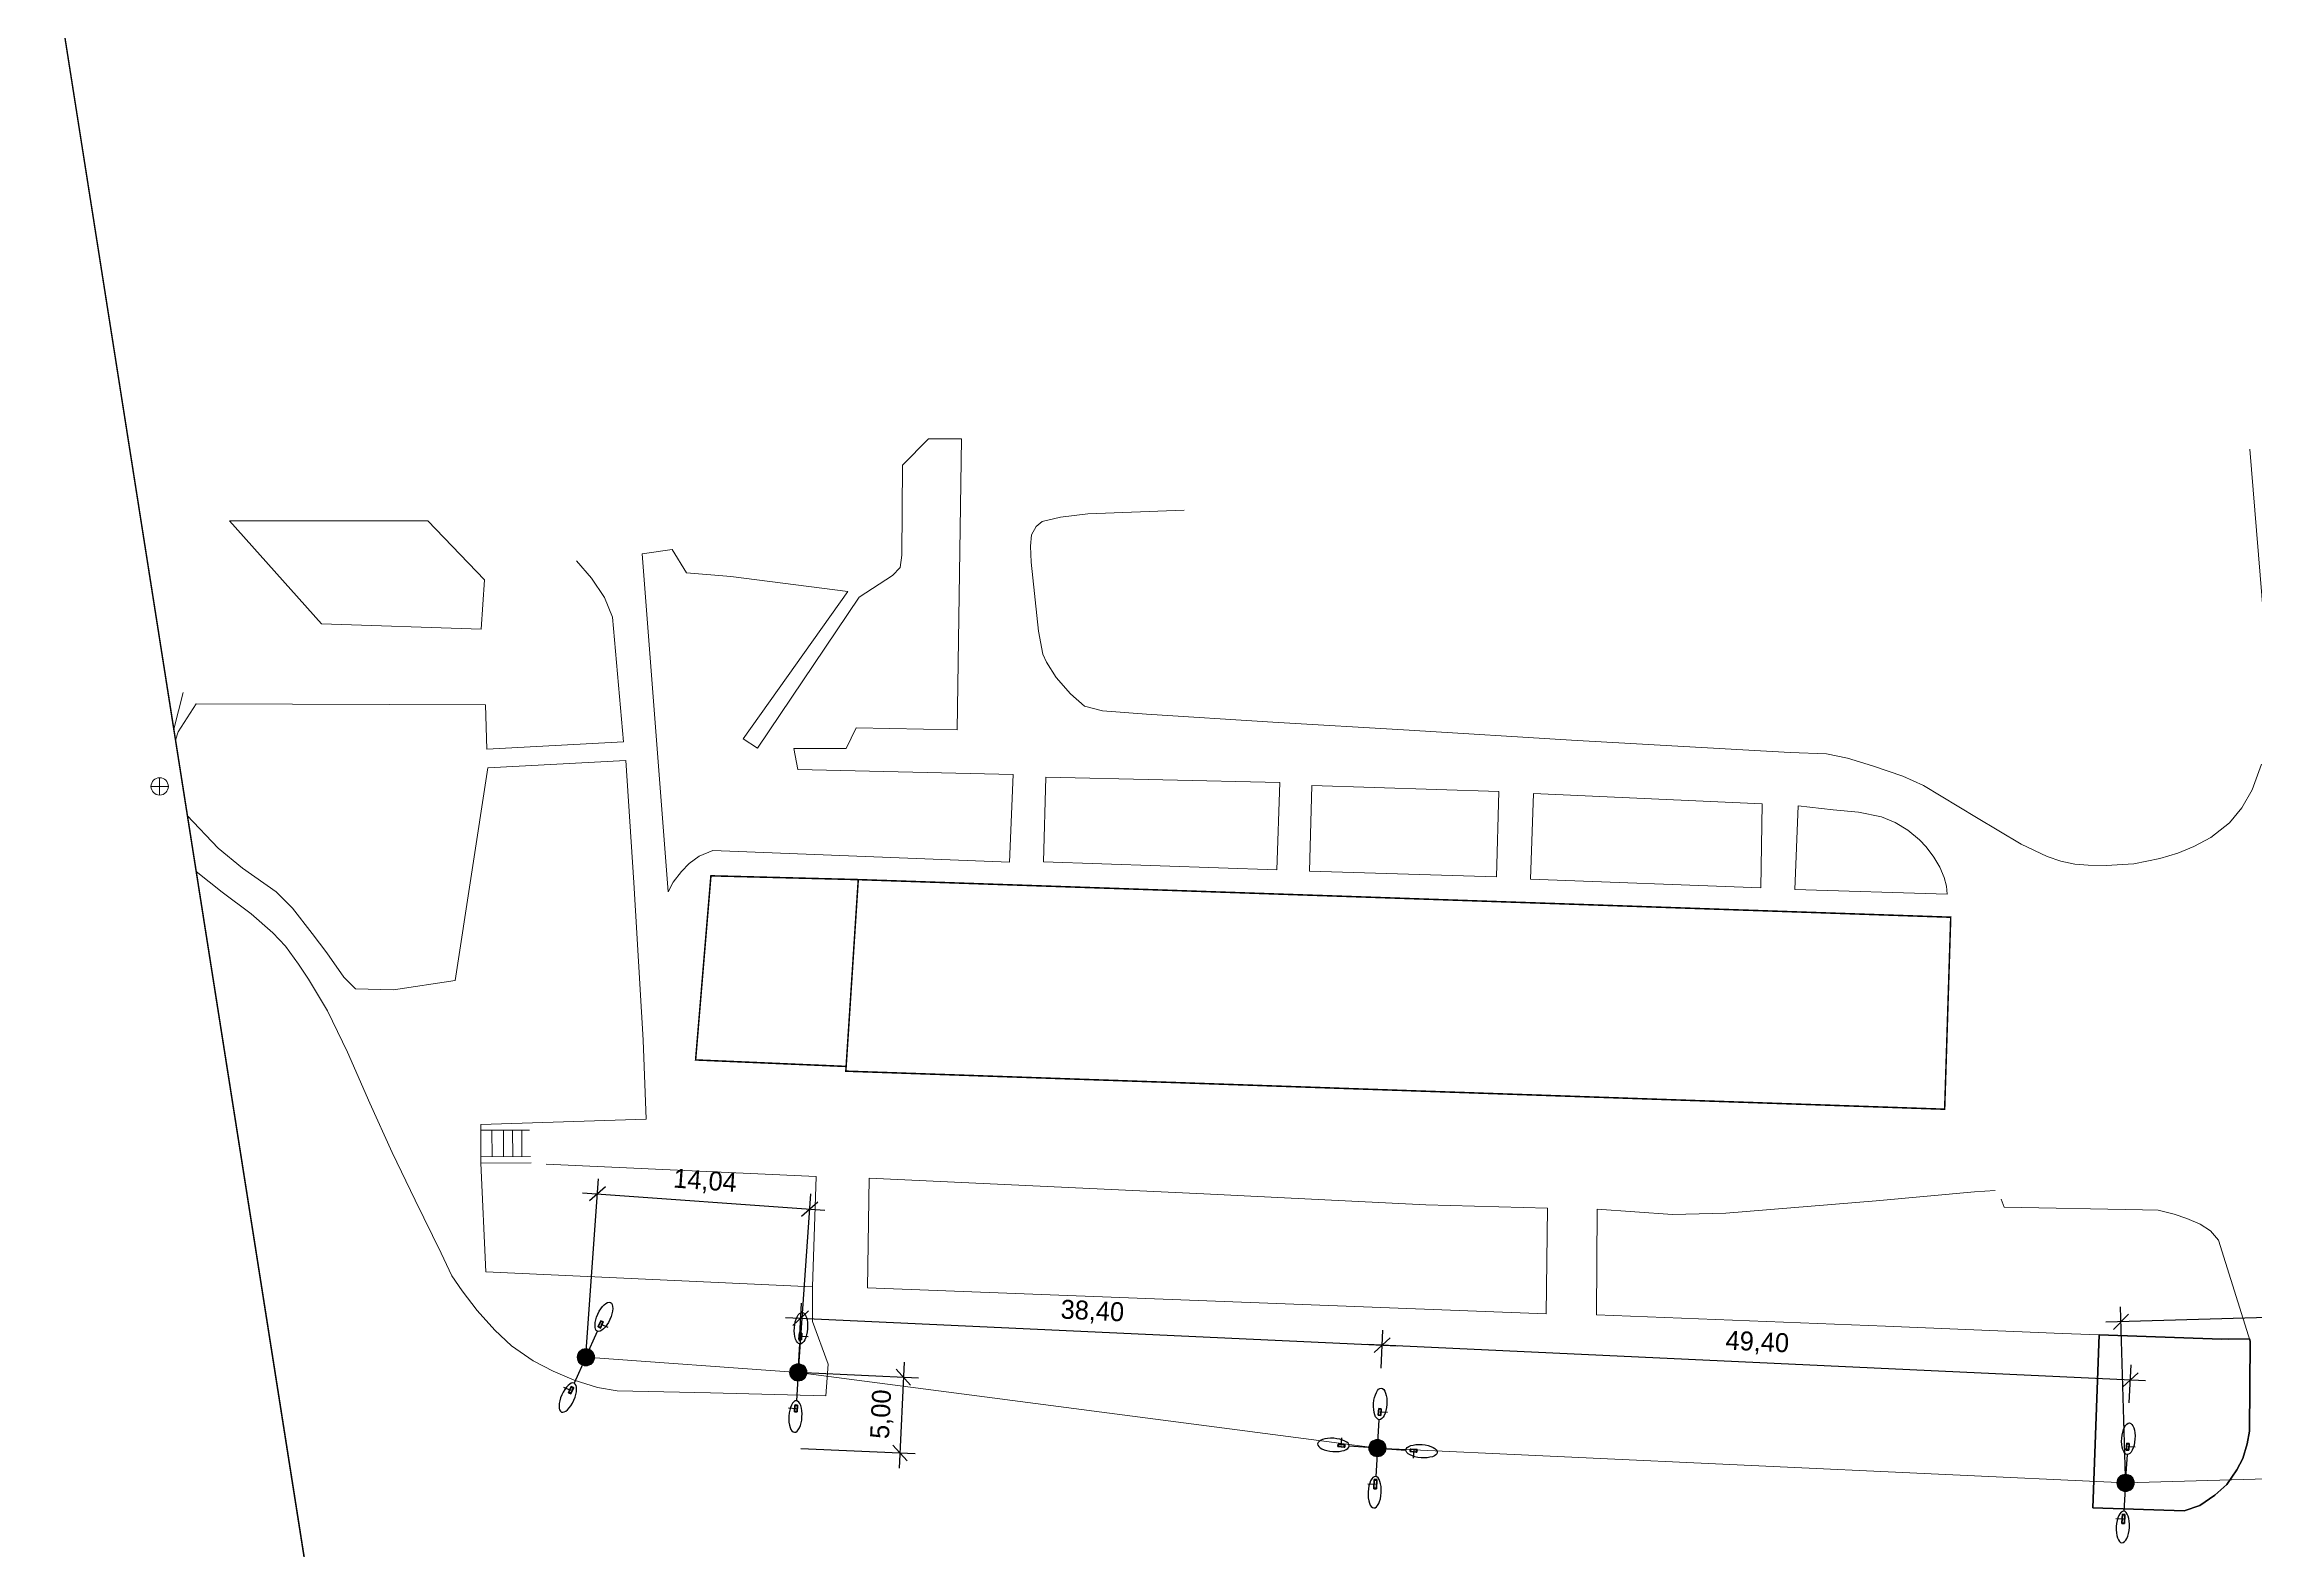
# Model space of a CAD drawing. Extents: x -105 to 2796, y -10 to 1087.
# Drawn here: x -23.5 to 122.4, y 40.9 to 140.2 of the extents above; entities that cross this region are included whole.
import ezdxf

# ---------------------------------------------------------------- set-up
doc = ezdxf.new("R2010")
doc.units = 0
doc.header["$MEASUREMENT"] = 0
doc.linetypes.add('DASHED2', pattern=[0.375, 0.25, -0.125])
for name, color, linetype in [('_МЕЖЕВОЙ_П-ЗУ_НОВЫЕ', 7, 'Continuous'), ('DLXLUM02', 1, 'Continuous'), ('DLXLUM04', 5, 'Continuous'), ('DLXLUMEX', 2, 'Continuous'), ('DLXSCENE', 7, 'Continuous'), ('Размeh', 7, 'Continuous')]:
    doc.layers.add(name, color=color, linetype=linetype)
doc.layers.add('ОСВЕЩЕНИЕ', color=7, linetype='Continuous', lineweight=15)
doc.layers.add('ситуация', color=7, linetype='Continuous', lineweight=15)
doc.dimstyles.new('Благоуст', dxfattribs={"dimtxt": 1.25, "dimasz": 1, "dimexe": 1, "dimexo": 0.4085, "dimgap": 0.55, "dimtad": 1, "dimzin": 0, "dimtxsty": 'Standard', "dimblk": 'OBLIQUE', "dimcen": 0.6975, "dimdle": 1, "dimclrt": 256, "dimazin": 0, "dimtfac": 1, "dimtofl": 0, "dimtmove": 1, "dimatfit": 3, "dimldrblk": 'OBLIQUE', "dimfxl": 1, "dimtolj": 1, "dimtzin": 0, "dimarcsym": 0})

# ---------------------------------------------------------------- blocks, each defined once
blk = doc.blocks.new('*U0')
for p, q in [((0.01, 0.23), (-0.16, -0.16)), ((-0.16, -0.16), (0.01, 0.23)), ((0.02, 0.25), (-0.15, -0.13)), ((-0.15, -0.13), (0.02, 0.25)), ((-0.01, -0.23), (0.16, 0.16)), ((0.16, 0.16), (-0.01, -0.23)), ((0, -0.2), (0.18, 0.18)), ((0.18, 0.18), (0, -0.2)), ((0.01, 0.23), (0.02, 0.25)), ((0.02, 0.25), (0.01, 0.23)), ((0.16, 0.16), (0.01, 0.23)), ((0.01, 0.23), (0.16, 0.16)), ((0.18, 0.18), (0.02, 0.25)), ((0.02, 0.25), (0.18, 0.18)), ((0.16, 0.16), (0.18, 0.18)), ((0.18, 0.18), (0.16, 0.16)), ((-0.15, -0.13), (-0.16, -0.16)), ((-0.16, -0.16), (-0.15, -0.13)), ((-0.16, -0.16), (-0.01, -0.23)), ((-0.01, -0.23), (-0.16, -0.16)), ((-0.15, -0.13), (0, -0.2)), ((0, -0.2), (-0.15, -0.13)), ((-0.01, -0.23), (0, -0.2)), ((0, -0.2), (-0.01, -0.23))]:
    blk.add_line(p, q)
at = {"color": 1}
blk.add_line((0.01, 0.03), (0.47, -0.18), dxfattribs=at)
at = {"layer": 'DLXLUMEX', "color": 7}
blk.add_text('4', height=0.1, dxfattribs=at).set_placement((0, 0))
blk = doc.blocks.new('*U111')
at = {"color": 1}
blk.add_line((-0.02, -0.04), (-0.47, 0.17), dxfattribs=at)
for p, q in [((-0.01, 0.19), (-0.18, -0.19)), ((-0.18, -0.19), (-0.01, 0.19)), ((0.01, 0.22), (-0.16, -0.15)), ((-0.16, -0.15), (0.01, 0.22)), ((-0.02, -0.26), (0.15, 0.12)), ((0.15, 0.12), (-0.02, -0.26)), ((0.01, 0.22), (-0.01, 0.19)), ((-0.01, 0.19), (0.01, 0.22)), ((0.15, 0.12), (-0.01, 0.19)), ((-0.01, 0.19), (0.15, 0.12)), ((-0.01, -0.22), (0.16, 0.15)), ((0.16, 0.15), (-0.01, -0.22)), ((0.16, 0.15), (0.01, 0.22)), ((0.01, 0.22), (0.16, 0.15)), ((0.15, 0.12), (0.16, 0.15)), ((0.16, 0.15), (0.15, 0.12)), ((-0.16, -0.15), (-0.18, -0.19)), ((-0.18, -0.19), (-0.16, -0.15)), ((-0.18, -0.19), (-0.02, -0.26)), ((-0.02, -0.26), (-0.18, -0.19)), ((-0.16, -0.15), (-0.01, -0.22)), ((-0.01, -0.22), (-0.16, -0.15)), ((-0.01, -0.22), (-0.02, -0.26)), ((-0.02, -0.26), (-0.01, -0.22))]:
    blk.add_line(p, q)
at = {"layer": 'DLXLUMEX', "color": 7}
blk.add_text('4', height=0.1, dxfattribs=at).set_placement((0, 0))
blk = doc.blocks.new('*U208')
for p, q in [((-0.07, 0.24), (-0.1, -0.17)), ((-0.1, -0.17), (-0.07, 0.24)), ((-0.07, 0.21), (-0.1, -0.2)), ((-0.1, -0.2), (-0.07, 0.21)), ((-0.07, 0.21), (-0.07, 0.24)), ((0.1, 0.23), (-0.07, 0.24)), ((-0.07, 0.24), (-0.07, 0.21)), ((-0.07, 0.24), (0.1, 0.23)), ((0.1, 0.2), (-0.07, 0.21)), ((-0.07, 0.21), (0.1, 0.2)), ((0.07, -0.19), (0.1, 0.23)), ((0.1, 0.23), (0.07, -0.19)), ((0.07, -0.21), (0.1, 0.2)), ((0.1, 0.2), (0.07, -0.21)), ((0.1, 0.2), (0.1, 0.23)), ((0.1, 0.23), (0.1, 0.2)), ((-0.1, -0.17), (-0.1, -0.2)), ((-0.1, -0.17), (0.07, -0.19)), ((-0.1, -0.2), (-0.1, -0.17)), ((0.07, -0.19), (-0.1, -0.17)), ((-0.1, -0.2), (0.07, -0.21)), ((0.07, -0.21), (-0.1, -0.2)), ((0.07, -0.21), (0.07, -0.19)), ((0.07, -0.19), (0.07, -0.21))]:
    blk.add_line(p, q)
at = {"color": 1}
blk.add_line((0, 0.03), (0.5, 0), dxfattribs=at)
at = {"layer": 'DLXLUMEX', "color": 7}
blk.add_text('4', height=0.1, dxfattribs=at).set_placement((0, 0))
blk = doc.blocks.new('*U219')
for p, q in [((-0.07, 0.21), (-0.1, -0.2)), ((-0.1, -0.2), (-0.07, 0.21)), ((-0.08, 0.17), (-0.1, -0.24)), ((-0.1, -0.24), (-0.08, 0.17)), ((-0.07, 0.21), (-0.08, 0.17)), ((-0.08, 0.17), (-0.07, 0.21)), ((0.09, 0.16), (-0.08, 0.17)), ((-0.08, 0.17), (0.09, 0.16)), ((0.1, 0.2), (-0.07, 0.21)), ((-0.07, 0.21), (0.1, 0.2)), ((0.07, -0.21), (0.1, 0.2)), ((0.1, 0.2), (0.07, -0.21)), ((0.07, -0.25), (0.09, 0.16)), ((0.09, 0.16), (0.07, -0.25)), ((0.09, 0.16), (0.1, 0.2)), ((0.1, 0.2), (0.09, 0.16)), ((-0.1, -0.2), (0.07, -0.21)), ((0.07, -0.21), (-0.1, -0.2)), ((-0.1, -0.2), (-0.1, -0.24)), ((-0.1, -0.24), (-0.1, -0.2)), ((-0.1, -0.24), (0.07, -0.25)), ((0.07, -0.25), (-0.1, -0.24)), ((0.07, -0.21), (0.07, -0.25)), ((0.07, -0.25), (0.07, -0.21))]:
    blk.add_line(p, q)
at = {"color": 1}
blk.add_line((0, -0.04), (-0.5, -0.01), dxfattribs=at)
at = {"layer": 'DLXLUMEX', "color": 7}
blk.add_text('4', height=0.1, dxfattribs=at).set_placement((0, 0))
blk = doc.blocks.new('*U230')
for p, q in [((-0.07, 0.24), (-0.1, -0.17)), ((-0.1, -0.17), (-0.07, 0.24)), ((-0.07, 0.22), (-0.1, -0.2)), ((-0.1, -0.2), (-0.07, 0.22)), ((-0.07, 0.22), (-0.07, 0.24)), ((-0.07, 0.24), (-0.07, 0.22)), ((0.1, 0.23), (-0.07, 0.24)), ((-0.07, 0.24), (0.1, 0.23)), ((0.1, 0.2), (-0.07, 0.22)), ((-0.07, 0.22), (0.1, 0.2)), ((0.07, -0.19), (0.1, 0.23)), ((0.1, 0.23), (0.07, -0.19)), ((0.07, -0.22), (0.1, 0.2)), ((0.1, 0.2), (0.07, -0.22)), ((0.1, 0.2), (0.1, 0.23)), ((0.1, 0.23), (0.1, 0.2)), ((-0.1, -0.17), (-0.1, -0.2)), ((-0.1, -0.17), (0.07, -0.19)), ((-0.1, -0.2), (-0.1, -0.17)), ((0.07, -0.19), (-0.1, -0.17)), ((-0.1, -0.2), (0.07, -0.22)), ((0.07, -0.22), (-0.1, -0.2)), ((0.07, -0.22), (0.07, -0.19)), ((0.07, -0.19), (0.07, -0.22))]:
    blk.add_line(p, q)
at = {"color": 1}
blk.add_line((0, 0.03), (0.5, 0), dxfattribs=at)
at = {"layer": 'DLXLUMEX', "color": 7}
blk.add_text('4', height=0.1, dxfattribs=at).set_placement((0, 0))
blk = doc.blocks.new('*U241')
for p, q in [((-0.07, 0.29), (-0.1, -0.28)), ((-0.1, -0.28), (-0.07, 0.29)), ((-0.07, 0.25), (-0.1, -0.32)), ((-0.1, -0.32), (-0.07, 0.25)), ((0.1, 0.28), (-0.07, 0.29)), ((-0.07, 0.29), (-0.07, 0.25)), ((-0.07, 0.25), (-0.07, 0.29)), ((-0.07, 0.29), (0.1, 0.28)), ((0.1, 0.24), (-0.07, 0.25)), ((-0.07, 0.25), (0.1, 0.24)), ((0.07, -0.29), (0.1, 0.28)), ((0.1, 0.28), (0.07, -0.29)), ((0.07, -0.33), (0.1, 0.24)), ((0.1, 0.24), (0.07, -0.33)), ((0.1, 0.24), (0.1, 0.28)), ((0.1, 0.28), (0.1, 0.24)), ((-0.1, -0.28), (0.07, -0.29)), ((0.07, -0.29), (-0.1, -0.28)), ((-0.1, -0.28), (-0.1, -0.32)), ((-0.1, -0.32), (-0.1, -0.28)), ((-0.1, -0.32), (0.07, -0.33)), ((0.07, -0.33), (-0.1, -0.32)), ((0.07, -0.29), (0.07, -0.33)), ((0.07, -0.33), (0.07, -0.29))]:
    blk.add_line(p, q)
at = {"color": 1}
blk.add_line((0, -0.04), (-0.5, -0.01), dxfattribs=at)
at = {"layer": 'DLXLUMEX', "color": 7}
blk.add_text('2', height=0.1, dxfattribs=at).set_placement((0, 0))
blk = doc.blocks.new('*U252')
for p, q in [((-0.2, 0.1), (-0.21, -0.07)), ((-0.21, -0.07), (-0.2, 0.1)), ((0.21, 0.07), (-0.2, 0.1)), ((-0.16, 0.1), (-0.2, 0.1)), ((-0.2, 0.1), (0.21, 0.07)), ((-0.2, 0.1), (-0.16, 0.1)), ((-0.16, 0.1), (-0.17, -0.07)), ((-0.17, -0.07), (-0.16, 0.1)), ((0.25, 0.07), (-0.16, 0.1)), ((-0.16, 0.1), (0.25, 0.07)), ((0.2, -0.1), (0.21, 0.07)), ((0.21, 0.07), (0.2, -0.1)), ((0.21, 0.07), (0.25, 0.07)), ((0.25, 0.07), (0.21, 0.07)), ((0.24, -0.1), (0.25, 0.07)), ((0.25, 0.07), (0.24, -0.1)), ((-0.21, -0.07), (0.2, -0.1)), ((0.2, -0.1), (-0.21, -0.07)), ((-0.21, -0.07), (-0.17, -0.07)), ((-0.17, -0.07), (-0.21, -0.07)), ((-0.17, -0.07), (0.24, -0.1)), ((0.24, -0.1), (-0.17, -0.07)), ((0.2, -0.1), (0.24, -0.1)), ((0.24, -0.1), (0.2, -0.1))]:
    blk.add_line(p, q)
at = {"color": 1}
blk.add_line((0.04, 0), (0, -0.5), dxfattribs=at)
at = {"layer": 'DLXLUMEX', "color": 7}
blk.add_text('4', height=0.1, dxfattribs=at).set_placement((0, 0))
blk = doc.blocks.new('*U263')
for p, q in [((-0.24, 0.1), (-0.25, -0.07)), ((-0.25, -0.07), (-0.24, 0.1)), ((-0.2, 0.1), (-0.24, 0.1)), ((-0.24, 0.1), (-0.2, 0.1)), ((0.17, 0.07), (-0.24, 0.1)), ((-0.24, 0.1), (0.17, 0.07)), ((-0.2, 0.1), (-0.21, -0.07)), ((-0.21, -0.07), (-0.2, 0.1)), ((0.21, 0.07), (-0.2, 0.1)), ((-0.2, 0.1), (0.21, 0.07)), ((0.16, -0.1), (0.17, 0.07)), ((0.17, 0.07), (0.16, -0.1)), ((0.21, 0.07), (0.17, 0.07)), ((0.17, 0.07), (0.21, 0.07)), ((0.2, -0.1), (0.21, 0.07)), ((0.21, 0.07), (0.2, -0.1)), ((-0.21, -0.07), (-0.25, -0.07)), ((-0.25, -0.07), (0.16, -0.1)), ((-0.25, -0.07), (-0.21, -0.07)), ((0.16, -0.1), (-0.25, -0.07)), ((-0.21, -0.07), (0.2, -0.1)), ((0.2, -0.1), (-0.21, -0.07)), ((0.16, -0.1), (0.2, -0.1)), ((0.2, -0.1), (0.16, -0.1))]:
    blk.add_line(p, q)
at = {"color": 1}
blk.add_line((-0.04, 0), (0, 0.5), dxfattribs=at)
at = {"layer": 'DLXLUMEX', "color": 7}
blk.add_text('4', height=0.1, dxfattribs=at).set_placement((0, 0))
blk = doc.blocks.new('*U274')
for p, q in [((-0.07, 0.25), (-0.1, -0.16)), ((-0.1, -0.16), (-0.07, 0.25)), ((-0.07, 0.21), (-0.1, -0.2)), ((-0.1, -0.2), (-0.07, 0.21)), ((-0.07, 0.21), (-0.07, 0.25)), ((-0.07, 0.25), (-0.07, 0.21)), ((0.1, 0.24), (-0.07, 0.25)), ((-0.07, 0.25), (0.1, 0.24)), ((0.1, 0.2), (-0.07, 0.21)), ((-0.07, 0.21), (0.1, 0.2)), ((0.07, -0.17), (0.1, 0.24)), ((0.1, 0.24), (0.07, -0.17)), ((0.07, -0.21), (0.1, 0.2)), ((0.1, 0.2), (0.07, -0.21)), ((0.1, 0.2), (0.1, 0.24)), ((0.1, 0.24), (0.1, 0.2)), ((-0.1, -0.16), (-0.1, -0.2)), ((-0.1, -0.2), (-0.1, -0.16)), ((-0.1, -0.16), (0.07, -0.17)), ((0.07, -0.17), (-0.1, -0.16)), ((-0.1, -0.2), (0.07, -0.21)), ((0.07, -0.21), (-0.1, -0.2)), ((0.07, -0.21), (0.07, -0.17)), ((0.07, -0.17), (0.07, -0.21))]:
    blk.add_line(p, q)
at = {"color": 1}
blk.add_line((0, 0.04), (0.5, 0.01), dxfattribs=at)
at = {"layer": 'DLXLUMEX', "color": 7}
blk.add_text('4', height=0.1, dxfattribs=at).set_placement((0, 0))
blk = doc.blocks.new('*U1')
for p, q in [((-0.07, 0.29), (-0.1, -0.28)), ((-0.1, -0.28), (-0.07, 0.29)), ((-0.07, 0.25), (-0.1, -0.32)), ((-0.1, -0.32), (-0.07, 0.25)), ((0.1, 0.28), (-0.07, 0.29)), ((-0.07, 0.29), (-0.07, 0.25)), ((-0.07, 0.25), (-0.07, 0.29)), ((-0.07, 0.29), (0.1, 0.28)), ((0.1, 0.24), (-0.07, 0.25)), ((-0.07, 0.25), (0.1, 0.24)), ((0.07, -0.29), (0.1, 0.28)), ((0.1, 0.28), (0.07, -0.29)), ((0.07, -0.33), (0.1, 0.24)), ((0.1, 0.24), (0.07, -0.33)), ((0.1, 0.24), (0.1, 0.28)), ((0.1, 0.28), (0.1, 0.24)), ((-0.1, -0.28), (0.07, -0.29)), ((0.07, -0.29), (-0.1, -0.28)), ((-0.1, -0.28), (-0.1, -0.32)), ((-0.1, -0.32), (-0.1, -0.28)), ((-0.1, -0.32), (0.07, -0.33)), ((0.07, -0.33), (-0.1, -0.32)), ((0.07, -0.29), (0.07, -0.33)), ((0.07, -0.33), (0.07, -0.29))]:
    blk.add_line(p, q)
at = {"color": 1}
blk.add_line((0, -0.04), (-0.5, -0.01), dxfattribs=at)
at = {"layer": 'DLXLUMEX', "color": 7}
blk.add_text('2', height=0.1, dxfattribs=at).set_placement((0, 0))
blk = doc.blocks.new('*U206')
for p, q in [((-23.51, 149.29), (0, 0)), ((111.63, 43.71), (112.04, 55.12)), ((112.04, 55.12), (111.63, 43.71)), ((112.04, 55.12), (120.1, 54.82)), ((120.1, 54.82), (112.04, 55.12)), ((120.1, 54.82), (121.96, 54.85)), ((121.96, 54.85), (120.1, 54.82)), ((121.96, 54.85), (122.01, 54.69)), ((122.01, 54.69), (121.96, 54.85)), ((122.01, 54.69), (121.96, 48.77)), ((121.96, 48.77), (122.01, 54.69)), ((121.96, 48.77), (121.81, 47.93)), ((121.81, 47.93), (121.96, 48.77)), ((121.52, 46.95), (121.13, 46.21)), ((121.13, 46.21), (121.52, 46.95)), ((121.81, 47.93), (121.52, 46.95)), ((121.52, 46.95), (121.81, 47.93)), ((120.47, 45.24), (119.67, 44.55)), ((119.67, 44.55), (120.47, 45.24)), ((121.13, 46.21), (120.47, 45.24)), ((120.47, 45.24), (121.13, 46.21)), ((118.68, 43.87), (117.64, 43.51)), ((117.64, 43.51), (118.68, 43.87)), ((119.67, 44.55), (118.68, 43.87)), ((118.68, 43.87), (119.67, 44.55)), ((117.64, 43.51), (111.63, 43.71)), ((111.63, 43.71), (117.64, 43.51))]:
    blk.add_line(p, q)
blk = doc.blocks.new('_Oblique')
at = {"layer": 'Размeh', "color": 0, "lineweight": -2}
blk.add_line((-0.5, -0.5), (0.5, 0.5), dxfattribs=at)
blk = doc.blocks.new('*D592')
at = {"layer": 'Defpoints', "color": 0, "ltscale": 100, "transparency": 16777216}
for p in [(26.99, 63.41), (12.22, 53.64), (26.23, 52.64)]:
    blk.add_point(p, dxfattribs=at)
at = {"layer": 'ситуация', "color": 0, "lineweight": -2, "ltscale": 100, "transparency": 16777216}
for p, q in [((11.99, 64.48), (27.99, 63.34)), ((12.25, 54.04), (13.06, 65.41)), ((26.26, 53.05), (27.07, 64.41))]:
    blk.add_line(p, q, dxfattribs=at)
for p, rotation in [((12.99, 64.41), 175.929964764522), ((26.99, 63.41), 355.929964764522)]:
    blk.add_blockref('_Oblique', p, dxfattribs=dict(at, rotation=rotation))
at = {"layer": 'ситуация', "ltscale": 100, "transparency": 16777216, "insert": (20.08, 65.19), "char_height": 1.25, "attachment_point": 5, "rotation": 355.93}
blk.add_mtext('\\A1;14,04', dxfattribs=at)
blk = doc.blocks.new('*D568')
at = {"layer": 'Defpoints', "color": 0, "ltscale": 100, "transparency": 16777216}
for p in [(26.3, 54.29), (64.75, 54.43), (64.66, 52.5)]:
    blk.add_point(p, dxfattribs=at)
at = {"layer": 'ситуация', "color": 0, "lineweight": -2, "ltscale": 100, "transparency": 16777216}
for p, q in [((26.32, 54.69), (26.44, 57.21)), ((25.4, 56.26), (65.75, 54.38)), ((64.68, 52.91), (64.8, 55.43))]:
    blk.add_line(p, q, dxfattribs=at)
for p, rotation in [((26.39, 56.21), 177.3396457443085), ((64.75, 54.43), 357.3396457443085)]:
    blk.add_blockref('_Oblique', p, dxfattribs=dict(at, rotation=rotation))
at = {"layer": 'ситуация', "ltscale": 100, "transparency": 16777216, "insert": (45.63, 56.6), "char_height": 1.25, "attachment_point": 5, "rotation": 357.3396}
blk.add_mtext('\\A1;38,40', dxfattribs=at)
blk = doc.blocks.new('*D569')
at = {"layer": 'Defpoints', "color": 0, "ltscale": 100, "transparency": 16777216}
for p in [(64.75, 54.43), (64.66, 52.5), (114.01, 50.21)]:
    blk.add_point(p, dxfattribs=at)
at = {"layer": 'ситуация', "color": 0, "lineweight": -2, "ltscale": 100, "transparency": 16777216}
for p, q in [((115.1, 52.09), (63.75, 54.48)), ((64.68, 52.91), (64.8, 55.43)), ((114.03, 50.62), (114.15, 53.14))]:
    blk.add_line(p, q, dxfattribs=at)
for p, rotation in [((64.75, 54.43), 177.3396457443087), ((114.1, 52.14), 357.3396457443087)]:
    blk.add_blockref('_Oblique', p, dxfattribs=dict(at, rotation=rotation))
at = {"layer": 'ситуация', "ltscale": 100, "transparency": 16777216, "insert": (89.49, 54.56), "char_height": 1.25, "attachment_point": 5, "rotation": 357.3396}
blk.add_mtext('\\A1;49,40', dxfattribs=at)
blk = doc.blocks.new('*D570')
at = {"layer": 'Defpoints', "color": 0, "ltscale": 100, "transparency": 16777216}
for p in [(113.48, 55.97), (113.78, 45.35), (154.44, 46.52)]:
    blk.add_point(p, dxfattribs=at)
at = {"layer": 'ситуация', "color": 0, "lineweight": -2, "ltscale": 100, "transparency": 16777216}
for p, q in [((155.13, 57.17), (112.48, 55.94)), ((113.77, 45.76), (113.45, 56.97)), ((154.43, 46.93), (154.1, 58.14))]:
    blk.add_line(p, q, dxfattribs=at)
for p, rotation in [((154.13, 57.14), 1.64694502615764), ((113.48, 55.97), 181.6469450261577)]:
    blk.add_blockref('_Oblique', p, dxfattribs=dict(at, rotation=rotation))
at = {"layer": 'ситуация', "ltscale": 100, "transparency": 16777216, "insert": (133.77, 57.84), "char_height": 1.25, "attachment_point": 5, "rotation": 1.6469}
blk.add_mtext('\\A1;40,67', dxfattribs=at)
blk = doc.blocks.new('*D574')
at = {"layer": 'Defpoints', "color": 0, "ltscale": 100, "transparency": 16777216}
for p in [(26.23, 52.64), (26, 47.65), (32.94, 47.32)]:
    blk.add_point(p, dxfattribs=at)
at = {"layer": 'ситуация', "color": 0, "lineweight": -2, "ltscale": 100, "transparency": 16777216}
for p, q in [((26.64, 52.62), (34.17, 52.27)), ((33.22, 53.32), (32.89, 46.32)), ((26.4, 47.63), (33.94, 47.28))]:
    blk.add_line(p, q, dxfattribs=at)
for p, rotation in [((33.17, 52.32), 87.3396457561623), ((32.94, 47.32), 267.3396457561623)]:
    blk.add_blockref('_Oblique', p, dxfattribs=dict(at, rotation=rotation))
at = {"layer": 'ситуация', "ltscale": 100, "transparency": 16777216, "insert": (31.78, 49.88), "char_height": 1.25, "attachment_point": 5, "rotation": 87.3396}
blk.add_mtext('\\A1;5,00', dxfattribs=at)

msp = doc.modelspace()

# ---------------------------------------------------------------- hatches: boundary and pattern name
at = {"layer": 'ОСВЕЩЕНИЕ', "linetype": 'Continuous', "lineweight": 18}
h = msp.add_hatch(color=7, dxfattribs=at)
edge = h.paths.add_edge_path()
edge.add_arc((12.221, 53.636), 0.572, 0, 360)
h = msp.add_hatch(color=7, dxfattribs=at)
edge = h.paths.add_edge_path()
edge.add_arc((26.228, 52.64), 0.572, 0, 360)
h = msp.add_hatch(color=7, dxfattribs=at)
edge = h.paths.add_edge_path()
edge.add_arc((64.437, 47.648), 0.572, 0, 360)
h = msp.add_hatch(color=7, dxfattribs=at)
edge = h.paths.add_edge_path()
edge.add_arc((113.784, 45.355), 0.572, 0, 360)

# ---------------------------------------------------------------- linework, layer by layer
at = {"layer": '_МЕЖЕВОЙ_П-ЗУ_НОВЫЕ', "color": 7, "lineweight": 18, "const_width": 0.1}
for points in [[(29.39, 72.81), (19.46, 73.24), (20.47, 85.38), (30.19, 85.13)], [(29.39, 72.81), (19.46, 73.24), (20.47, 85.38), (30.19, 85.13)], [(29.39, 72.81), (19.46, 73.24), (20.47, 85.38), (30.19, 85.13)], [(29.39, 72.81), (19.46, 73.24), (20.47, 85.38), (30.19, 85.13)], [(30.19, 85.13), (102.25, 82.65), (101.85, 69.99), (29.37, 72.5)], [(30.19, 85.13), (102.25, 82.65), (101.85, 69.99), (29.37, 72.5)], [(30.19, 85.13), (102.25, 82.65), (101.85, 69.99), (29.37, 72.5)], [(30.19, 85.13), (102.25, 82.65), (101.85, 69.99), (29.37, 72.5)]]:
    msp.add_lwpolyline(points, close=True, dxfattribs=at)
at = {"layer": 'ОСВЕЩЕНИЕ', "color": 7, "linetype": 'Continuous', "lineweight": 18}
for centre in [(12.221, 53.636), (12.221, 53.636), (26.228, 52.64), (26.228, 52.64), (64.437, 47.648), (64.437, 47.648), (113.784, 45.355), (113.784, 45.355)]:
    msp.add_circle(centre, 0.572, dxfattribs=at)
at = {"layer": 'ситуация', "color": 6, "ltscale": 100}
msp.add_line((0, 0), (-23.505, 149.287), dxfattribs=at)
at = {"layer": 'ситуация', "color": 0, "lineweight": 25}
for p, q in [((12.221, 53.636), (12.986, 55.349)), ((26.228, 52.64), (26.345, 54.511)), ((12.221, 53.636), (11.456, 51.925)), ((26.228, 52.64), (26.109, 50.768)), ((64.437, 47.648), (64.555, 49.519)), ((64.437, 47.648), (62.567, 47.781)), ((64.437, 47.648), (64.319, 45.776)), ((64.437, 47.648), (66.308, 47.516)), ((113.784, 45.355), (113.901, 47.226)), ((113.784, 45.355), (113.665, 43.483))]:
    msp.add_line(p, q, dxfattribs=at)
at = {"layer": 'ситуация', "color": 1, "ltscale": 100}
for p, q in [((26.228, 52.64), (12.221, 53.636)), ((64.437, 47.648), (26.228, 52.64)), ((64.437, 47.648), (113.784, 45.355)), ((113.784, 45.355), (154.437, 46.524))]:
    msp.add_line(p, q, dxfattribs=at)
at = {"layer": 'ситуация', "linetype": 'Continuous', "lineweight": 18, "flags": 128}
for points in [[(40.162, 86.274), (20.586, 87.042), (19.704, 86.68), (19.042, 86.194), (18.53, 85.664), (17.986, 84.952), (17.646, 84.322), (15.929, 106.61), (17.924, 106.893), (18.857, 105.367), (21.793, 105.112), (29.505, 104.131), (22.606, 94.413), (23.547, 93.789), (30.242, 103.754), (32.44, 105.176), (32.951, 105.717), (33.056, 106.523), (33.105, 112.461), (34.829, 114.185), (37.003, 114.188), (36.72, 95.008), (30.047, 95.137), (29.393, 93.773), (25.929, 93.768), (26.208, 92.387), (40.407, 92.063), (40.162, 86.274)], [(40.162, 86.274), (20.586, 87.042), (19.704, 86.68), (19.042, 86.194), (18.53, 85.664), (17.986, 84.952), (17.646, 84.322), (15.929, 106.61), (17.924, 106.893), (18.857, 105.367), (21.793, 105.112), (29.505, 104.131), (22.606, 94.413), (23.547, 93.789), (30.242, 103.754), (32.44, 105.176), (32.951, 105.717), (33.056, 106.523), (33.105, 112.461), (34.829, 114.185), (37.003, 114.188), (36.72, 95.008), (30.047, 95.137), (29.393, 93.773), (25.929, 93.768), (26.208, 92.387), (40.407, 92.063), (40.162, 86.274)], [(122.996, 101.181), (121.99, 113.506)], [(122.996, 101.181), (121.99, 113.506)], [(51.685, 109.487), (45.332, 109.244), (43.521, 109.03), (42.314, 108.733), (41.919, 108.41), (41.613, 107.857), (41.551, 107.123), (41.6, 106.059), (42.076, 101.515), (42.366, 99.991), (42.61, 99.468), (43.247, 98.466), (44.187, 97.374), (45.123, 96.575), (46.308, 96.265), (49.207, 96.038), (57.536, 95.52), (66.525, 94.977), (77.242, 94.318), (91.657, 93.517), (94.047, 93.413), (95.442, 93.138), (97.084, 92.626), (99.096, 91.953), (100.462, 91.327), (103.952, 89.217), (106.887, 87.475), (108.621, 86.646), (109.511, 86.343), (110.443, 86.144), (111.312, 86.082), (112.506, 86.061), (114.329, 86.165), (116.051, 86.52), (117.225, 86.877), (118.282, 87.321), (119.397, 87.911), (120.629, 88.865), (121.456, 89.866), (122.142, 91.05), (122.747, 92.732)], [(51.685, 109.487), (45.332, 109.244), (43.521, 109.03), (42.314, 108.733), (41.919, 108.41), (41.613, 107.857), (41.551, 107.123), (41.6, 106.059), (42.076, 101.515), (42.366, 99.991), (42.61, 99.468), (43.247, 98.466), (44.187, 97.374), (45.123, 96.575), (46.308, 96.265), (49.207, 96.038), (57.536, 95.52), (66.525, 94.977), (77.242, 94.318), (91.657, 93.517), (94.047, 93.413), (95.442, 93.138), (97.084, 92.626), (99.096, 91.953), (100.462, 91.327), (103.952, 89.217), (106.887, 87.475), (108.621, 86.646), (109.511, 86.343), (110.443, 86.144), (111.312, 86.082), (112.506, 86.061), (114.329, 86.165), (116.051, 86.52), (117.225, 86.877), (118.282, 87.321), (119.397, 87.911), (120.629, 88.865), (121.456, 89.866), (122.142, 91.05), (122.747, 92.732)], [(-11.287, 108.787), (-5.211, 101.99), (5.309, 101.653), (5.527, 104.886), (1.798, 108.794), (-11.287, 108.787)], [(-11.287, 108.787), (-5.211, 101.99), (5.309, 101.653), (5.527, 104.886), (1.798, 108.794), (-11.287, 108.787)], [(-13.48, 96.723), (5.61, 96.663), (5.699, 93.726), (14.704, 94.22), (13.985, 102.436), (13.457, 103.729), (12.599, 105.015), (11.61, 106.149)], [(-13.48, 96.723), (5.61, 96.663), (5.699, 93.726), (14.704, 94.22), (13.985, 102.436), (13.457, 103.729), (12.599, 105.015), (11.61, 106.149)], [(-13.48, 96.723), (-14.662, 94.877), (-14.662, 94.877)], [(-13.48, 96.723), (-14.662, 94.877), (-14.662, 94.877)], [(-14.662, 94.877), (-14.851, 94.324)], [(-14.662, 94.877), (-14.851, 94.324)], [(-14.069, 89.353), (-12.025, 87.2), (-10.437, 85.879), (-8.216, 84.327), (-7.124, 83.255), (-5.823, 81.582), (-4.867, 80.295), (-3.732, 78.695), (-2.968, 77.928), (-0.457, 77.867), (3.601, 78.484), (5.754, 92.507)], [(-14.069, 89.353), (-12.025, 87.2), (-10.437, 85.879), (-8.216, 84.327), (-7.124, 83.255), (-5.823, 81.582), (-4.867, 80.295), (-3.732, 78.695), (-2.968, 77.928), (-0.457, 77.867), (3.601, 78.484), (5.754, 92.507)], [(5.754, 92.507), (14.851, 92.976), (15.39, 84.95), (16.007, 74.542), (16.21, 69.325), (5.304, 68.988), (5.299, 66.429), (5.622, 59.273), (27.182, 58.276), (27.423, 65.557), (9.601, 66.371)], [(5.754, 92.507), (14.851, 92.976), (15.39, 84.95), (16.007, 74.542), (16.21, 69.325), (5.304, 68.988), (5.299, 66.429), (5.622, 59.273), (27.182, 58.276), (27.423, 65.557), (9.601, 66.371)], [(-15.891, 90.701), (-15.891, 91.845)], [(-15.891, 90.701), (-15.891, 91.845)], [(42.562, 91.891), (57.996, 91.527), (57.81, 85.767), (42.405, 86.312), (42.562, 91.891)], [(42.562, 91.891), (57.996, 91.527), (57.81, 85.767), (42.405, 86.312), (42.562, 91.891)], [(60.105, 91.336), (72.45, 90.93), (72.288, 85.303), (59.954, 85.681), (60.105, 91.336)], [(60.105, 91.336), (72.45, 90.93), (72.288, 85.303), (59.954, 85.681), (60.105, 91.336)], [(74.726, 90.807), (89.814, 90.137), (89.717, 84.58), (74.536, 85.149), (74.726, 90.807)], [(74.726, 90.807), (89.814, 90.137), (89.717, 84.58), (74.536, 85.149), (74.726, 90.807)], [(92.19, 89.998), (91.977, 84.474), (102.024, 84.181), (101.976, 84.707), (101.807, 85.264), (101.54, 85.952), (101.129, 86.617), (100.627, 87.285), (100.185, 87.745), (99.412, 88.4), (98.594, 88.901), (97.68, 89.259), (96.171, 89.578), (94.495, 89.737), (92.19, 89.998)], [(92.19, 89.998), (91.977, 84.474), (102.024, 84.181), (101.976, 84.707), (101.807, 85.264), (101.54, 85.952), (101.129, 86.617), (100.627, 87.285), (100.185, 87.745), (99.412, 88.4), (98.594, 88.901), (97.68, 89.259), (96.171, 89.578), (94.495, 89.737), (92.19, 89.998)], [(-13.487, 85.657), (-11.77, 84.304), (-9.847, 82.88), (-8.429, 81.63), (-7.583, 80.746), (-6.734, 79.544), (-6.082, 78.572), (-4.826, 76.488), (-3.502, 73.745), (-2.033, 70.383), (-0.561, 67.137), (0.971, 63.991), (2.672, 60.49), (3.376, 59.01), (4.069, 58.022), (5.047, 56.728), (6.215, 55.42), (7.318, 54.384), (8.742, 53.407), (10.074, 52.729), (11.443, 52.13), (12.987, 51.638), (14.297, 51.418), (20.438, 51.284), (28.049, 51.091)], [(5.303, 68.608), (8.496, 68.602)], [(5.303, 68.608), (8.496, 68.602)], [(6.027, 68.607), (6.041, 66.857)], [(6.027, 68.607), (6.041, 66.857)], [(6.782, 68.605), (6.795, 66.863)], [(6.782, 68.605), (6.795, 66.863)], [(7.383, 68.604), (7.397, 66.868)], [(7.383, 68.604), (7.397, 66.868)], [(7.99, 68.603), (8.003, 66.872)], [(7.99, 68.603), (8.003, 66.872)], [(5.299, 66.851), (8.567, 66.877)], [(5.299, 66.851), (8.567, 66.877)], [(5.299, 66.429), (8.608, 66.449)], [(5.299, 66.429), (8.608, 66.449)], [(30.918, 65.441), (52.986, 64.406), (67.618, 63.677), (75.649, 63.476), (75.574, 56.492), (30.802, 58.213), (30.918, 65.441)], [(30.918, 65.441), (52.986, 64.406), (67.618, 63.677), (75.649, 63.476), (75.574, 56.492), (30.802, 58.213), (30.918, 65.441)], [(78.937, 63.393), (83.896, 63.058), (87.407, 63.144), (97.322, 63.949), (103.817, 64.551), (105.191, 64.626)], [(78.937, 63.393), (83.896, 63.058), (87.407, 63.144), (97.322, 63.949), (103.817, 64.551), (105.191, 64.626)], [(78.937, 63.393), (78.888, 56.423), (97.955, 55.676), (109.61, 55.213), (120.589, 54.814), (121.962, 54.853)], [(78.937, 63.393), (78.888, 56.423), (97.955, 55.676), (109.61, 55.213), (120.589, 54.814), (121.962, 54.853)], [(105.571, 64.05), (105.774, 63.53)], [(105.571, 64.05), (105.774, 63.53)], [(111.628, 43.714), (117.643, 43.507), (118.677, 43.873), (119.669, 44.545), (120.467, 45.24), (121.129, 46.209), (121.519, 46.951), (121.815, 47.933), (121.963, 48.771), (122.011, 54.694), (119.922, 61.351), (119.386, 61.965), (118.698, 62.407), (117.823, 62.79), (116.978, 63.075), (115.926, 63.33), (114.894, 63.359), (105.774, 63.53)], [(111.628, 43.714), (117.643, 43.507), (118.677, 43.873), (119.669, 44.545), (120.467, 45.24), (121.129, 46.209), (121.519, 46.951), (121.815, 47.933), (121.963, 48.771), (122.011, 54.694), (119.922, 61.351), (119.386, 61.965), (118.698, 62.407), (117.823, 62.79), (116.978, 63.075), (115.926, 63.33), (114.894, 63.359), (105.774, 63.53)], [(28.049, 51.091), (28.195, 53.183), (27.175, 55.986), (27.182, 58.276)], [(28.049, 51.091), (28.195, 53.183), (27.175, 55.986), (27.182, 58.276)], [(111.628, 43.714), (112.042, 55.124)], [(111.628, 43.714), (112.042, 55.124)]]:
    msp.add_lwpolyline(points, dxfattribs=at)
at = {"layer": 'ситуация', "linetype": 'DASHED2', "lineweight": 18, "ltscale": 10, "flags": 128}
msp.add_lwpolyline([(-14.964, 95.04), (-14.207, 98.018)], dxfattribs=at)
msp.add_lwpolyline([(-14.964, 95.04), (-14.207, 98.018)], dxfattribs=at)
at = {"layer": 'ситуация', "color": 7, "linetype": 'Continuous', "lineweight": 18, "flags": 128}
msp.add_lwpolyline([(-16.464, 91.273), (-15.319, 91.273)], dxfattribs=at)
msp.add_lwpolyline([(-16.464, 91.273), (-15.319, 91.273)], dxfattribs=at)
at = {"layer": 'ситуация', "color": 7, "linetype": 'Continuous', "lineweight": 18}
msp.add_circle((-15.891, 91.273), 0.572, dxfattribs=at)
msp.add_circle((-15.891, 91.273), 0.572, dxfattribs=at)
at = {"layer": 'ситуация', "color": 0, "lineweight": 25}
for centre, major_axis in [((13.41, 56.299), (0.429, 0.949)), ((26.41, 55.55), (0.071, 1.039)), ((64.62, 50.558), (0.071, 1.039)), ((113.966, 48.265), (0.071, 1.039)), ((67.346, 47.443), (1.038, -0.079))]:
    msp.add_ellipse(centre, major_axis=major_axis, ratio=0.418921, dxfattribs=at)
at = {"layer": 'ситуация', "color": 0, "lineweight": 25, "extrusion": (0, 0, -1)}
for centre, major_axis in [((11.031, 50.974), (-0.42, -0.953)), ((26.043, 49.729), (-0.06, -1.039)), ((61.529, 47.855), (-1.039, 0.069)), ((64.253, 44.737), (-0.06, -1.039)), ((113.6, 42.444), (-0.06, -1.039))]:
    msp.add_ellipse(centre, major_axis=major_axis, ratio=0.418921, dxfattribs=at)

# ---------------------------------------------------------------- block references
at = {"layer": 'DLXLUM02'}
for name, p in [('*U241', (64.295, 45.287)), ('*U1', (113.642, 42.994))]:
    msp.add_blockref(name, p, dxfattribs=at)
at = {"layer": 'DLXLUM04'}
for name, p in [('*U0', (13.191, 55.794)), ('*U208', (26.376, 54.999)), ('*U111', (11.249, 51.481)), ('*U219', (26.092, 50.278)), ('*U230', (64.589, 50.008)), ('*U263', (62.078, 47.816)), ('*U252', (66.797, 47.482)), ('*U274', (113.926, 47.715))]:
    msp.add_blockref(name, p, dxfattribs=at)
at = {"layer": 'DLXSCENE'}
msp.add_blockref('*U206', (0, 0), dxfattribs=at)

# ---------------------------------------------------------------- dimensions: what is measured, and where the dimension line sits
at = {"layer": 'ситуация', "color": 7, "ltscale": 100}
for p1, p2, distance, picture, middle in [((12.221, 53.636), (26.228, 52.64), 10.801, '*D592', (20.082, 65.187)), ((154.437, 46.524), (113.784, 45.355), -10.622, '*D570', (133.769, 57.836)), ((26.304, 54.285), (64.663, 52.503), 1.929, '*D568', (45.633, 56.599)), ((114.01, 50.21), (64.663, 52.503), -1.929, '*D569', (89.485, 54.561)), ((26.228, 52.64), (25.996, 47.645), 6.952, '*D574', (31.779, 49.879))]:
    dim = msp.add_aligned_dim(p1=p1, p2=p2, distance=distance, dimstyle='Благоуст', dxfattribs=at)
    dim.commit()
    dim.dimension.update_dxf_attribs({"geometry": picture, "text_midpoint": middle})

doc.saveas('drawing.dxf')
